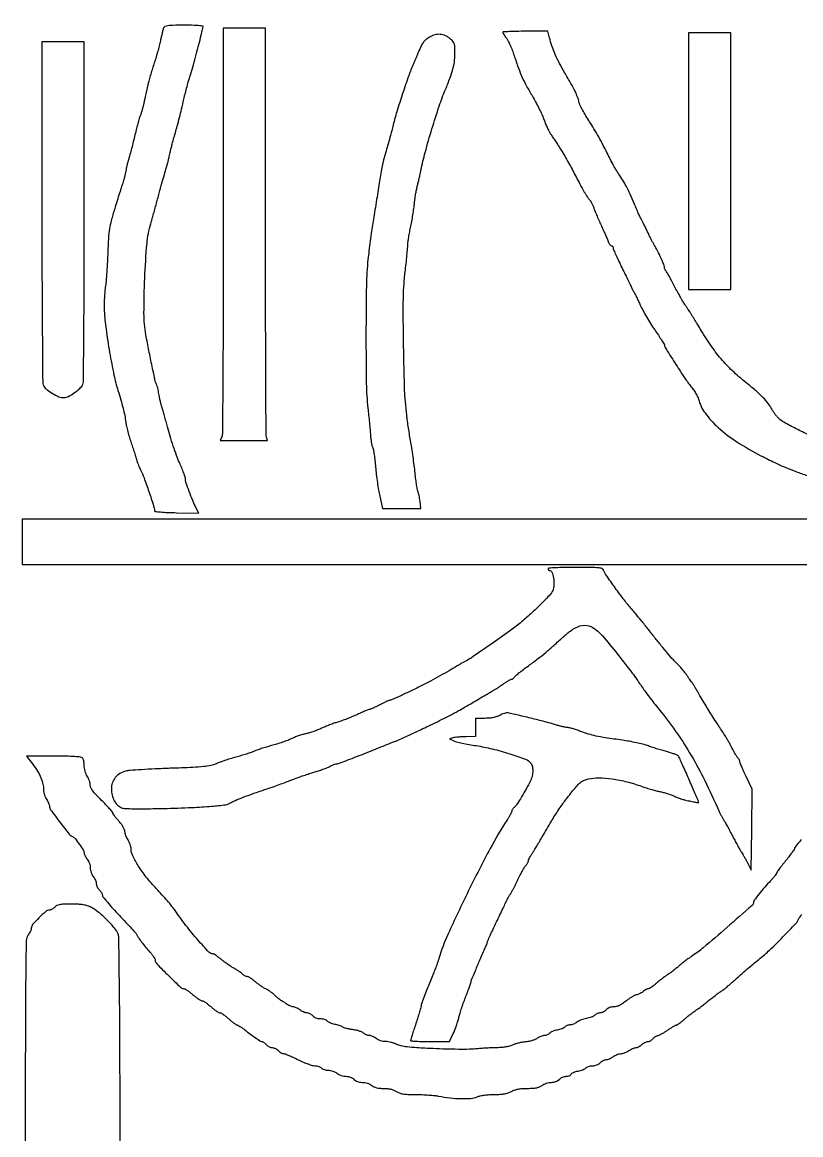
# Model space of a CAD drawing. Extents: x 0 to 1200, y 0 to 2041.
# Drawn here: x 0 to 515, y 704 to 1441 of the extents above; entities that cross this region are included whole.
import ezdxf

# ---------------------------------------------------------------- set-up
doc = ezdxf.new("R2010")
doc.units = 0

msp = doc.modelspace()

# ---------------------------------------------------------------- linework, layer by layer
for points in [[(643.945087, 1112), (321.972543, 1112), (0, 1112), (0, 1097), (0, 1082), (319.418213, 1082, -0.000178), (442.007288, 1081.956355, -0.000295), (545.471975, 1081.821697, -0.00001), (639.076935, 1081.642864, -0.091372)], [(64.968776, 649.300175, -0.000002), (64.887441, 676.360077, -0.00003), (64.798933, 706.458291, -0.000019), (64.697895, 742, 0.000802), (64.527365, 780.666549, 0.001742), (64.245284, 810.361599, 0.000442), (63.906682, 834.776549, 0.081532), (63.461026, 837.26148, 0.094565), (61.326048, 840.915931, 0.018367), (56.072104, 846.510283, 0.020121), (50.282567, 851.794539, 0.059163), (45.78179, 854.752166, 0.033266), (43.064399, 855.890437, 0.041277), (40.407555, 856.562234, 0.031055), (37.133611, 856.900865, 0.010244), (32.295456, 857, 0.007045), (27.276611, 856.929281, 0.038771), (24.587228, 856.643996, 0.074257), (22.8592, 856.049344, 0.089125), (21.5, 855, -0.043796), (20.674699, 854.234696, -0.038501), (19.693721, 853.5875, -0.040459), (18.711193, 853.142402, -0.086334), (17.892631, 853, 0.181109), (15.56407, 852.12795, 0.017396), (11.066054, 847.925371, 0.017413), (6.871386, 843.420272, 0.180655), (6, 841.08724, -0.078181), (5.862496, 840.213219, -0.029503), (5.4125, 839.056729, -0.028353), (4.76545, 837.834109, -0.030777), (4, 836.727129, 0.163379), (2.60897, 832.827266, 0.00233), (2.255744, 807.711893, 0.00223), (2.035402, 763.147006, 0.000124), (2.00266, 624.342271)], [(520.656156, 1167.71831, -0.00768), (512.219333, 1171.799208, -0.00957), (504.03336, 1176.113315, -0.070425), (500.509356, 1178.763372, -0.024955), (499.340599, 1180.055003, -0.014567), (498.065815, 1181.709578, -0.014544), (496.883176, 1183.444743, -0.023815), (495.997037, 1184.986894, 0.048451), (493.715525, 1188.540525, 0.024891), (490.233736, 1192.53166, 0.021316), (485.678706, 1196.870151, 0.01387), (480.076948, 1201.5, -0.021549), (471.070202, 1209.179827, -0.026606), (463.403686, 1217.110554, -0.025608), (456.397335, 1226.062927, -0.01771), (449.374459, 1236.842323, 0.00042), (446.862693, 1241.005538, 0.000602), (444.627934, 1244.692552, 0.000322), (442.730011, 1247.810829, 0.00932), (442.228323, 1248.600408, 0.001004), (441.786541, 1249.264984, 0.000133), (440.847965, 1250.669951, 0.000154), (439.734095, 1252.33525, 0.000129), (438.551984, 1254.100408, -0.01391), (437.123603, 1256.36594, -0.004843), (435.189722, 1259.704495, -0.004806), (433.130472, 1263.423124, -0.005584), (431.245751, 1267, 0.003943), (429.507556, 1270.325213, 0.005435), (427.890528, 1273.282187, 0.003538), (426.491064, 1275.73568, 0.064254), (425.943767, 1276.45, -0.066473), (425.582071, 1276.926423, -0.03886), (425.277, 1277.57625, -0.038156), (425.068829, 1278.286872, -0.052093), (424.999211, 1278.95, 0.10329), (424.63198, 1280.704246, 0.005644), (422.304138, 1285.868351, 0.009226), (419.850504, 1290.90605, 0.032534), (418.009605, 1294, -0.027646), (417.462585, 1294.899257, -0.004717), (416.534073, 1296.675, -0.005133), (415.483522, 1298.784317, -0.004556), (414.433079, 1301, 0.003505), (413.319331, 1303.362026, 0.002736), (412.077574, 1305.9125, 0.002766), (410.894904, 1308.27519, 0.006738), (409.990131, 1310, -0.01349), (409.055157, 1311.842432, -0.00413), (407.741083, 1314.675, -0.00413), (406.321685, 1317.871894, -0.004508), (404.99704, 1321, 0.008149), (402.322368, 1327.190242, 0.014851), (399.90841, 1332.138806, 0.017249), (397.488273, 1336.384927, 0.017925), (394.810286, 1340.398608, -0.024811), (393.405712, 1342.567826, -0.006293), (391.347592, 1346.226435, -0.006402), (389.100009, 1350.470501, -0.006435), (386.965839, 1354.763379, 0.010302), (384.575044, 1359.480592, 0.006024), (381.527588, 1365.03589, 0.006022), (378.342492, 1370.524269, 0.010167), (375.524806, 1375.036465, -0.009888), (373.024672, 1379.035162, -0.011455), (370.808997, 1382.940293, -0.01055), (369.085296, 1386.316258, -0.06425), (368.46496, 1388.171693, 0.04377), (367.54016, 1391.36599, 0.021215), (365.836979, 1395.26632, 0.014693), (363.139357, 1400.403662, 0.004961), (358.917794, 1407.728587, -0.014204), (355.573811, 1413.786943, -0.017094), (352.792781, 1419.66737, -0.018279), (350.588171, 1425.334217, -0.022769), (348.97831, 1430.75), (347.922912, 1435), (332.961456, 1435, 0.004107), (327.224576, 1434.952878, 0.006841), (322.394928, 1434.807415, 0.001873), (318.252662, 1434.610354, 0.399272), (318, 1434.344391, 0.130807), (318.106001, 1433.946145, 0.009718), (318.689317, 1432.97239, 0.012959), (319.447762, 1431.827446, 0.00946), (320.346611, 1430.594391, -0.045371), (321.433873, 1428.852994, -0.012275), (322.828864, 1425.912102, -0.012321), (324.254132, 1422.481136, -0.012495), (325.501595, 1419, 0.008061), (328.407456, 1410.658804, 0.017832), (330.950585, 1404.418931, 0.019274), (333.802417, 1398.680353, 0.01115), (337.645563, 1392, -0.011927), (339.783661, 1388.270053, -0.009069), (341.953227, 1384.0875, -0.009183), (343.84551, 1380.088888, -0.021124), (345.08427, 1377, 0.011455), (346.113411, 1374.282915, 0.010057), (347.309308, 1371.494026, 0.010159), (348.490678, 1369.02017, 0.029654), (349.438707, 1367.383918, 0.000097), (350.490309, 1365.794869, 0.000033), (352.027441, 1363.473457, 0.000032), (353.72907, 1360.904343, 0.000037), (355.356837, 1358.447487, -0.011661), (357.199407, 1355.520875, -0.004501), (359.622827, 1351.380693, -0.004453), (362.170932, 1346.843011, -0.005484), (364.463373, 1342.563569, 0.00199), (369.053917, 1333.84835, 0.00804), (371.960127, 1328.589466, 0.011877), (374.01885, 1325.191251, 0.054292), (375.462875, 1323.394268, -0.064045), (376.098018, 1322.57163, -0.014857), (376.937376, 1321.034669, -0.015096), (377.804164, 1319.19328, -0.014267), (378.575797, 1317.268248, 0.008735), (379.486482, 1314.921469, 0.003371), (380.828228, 1311.697548, 0.003336), (382.330224, 1308.220805, 0.004113), (383.778968, 1305, -0.001724), (385.16225, 1301.963597, -0.001955), (386.467273, 1299.042187, -0.001777), (387.557643, 1296.551539, -0.010832), (388.088744, 1295.25, 0.037085), (388.494042, 1294.388878, 0.045959), (388.998378, 1293.660938, 0.052726), (389.521511, 1293.156009, 0.167114), (389.975249, 1293, -0.128258), (390.366049, 1292.898077, -0.100734), (390.698979, 1292.611314, -0.089239), (390.922831, 1292.182346, -0.075885), (391, 1291.676812, 0.101023), (391.183103, 1290.779815, 0.003537), (392.604054, 1287.50868, 0.006451), (394.368396, 1283.659314, 0.004453), (396.460608, 1279.34552, -0.001089), (398.627494, 1274.953264, -0.001355), (400.621783, 1270.86055, -0.001099), (402.279301, 1267.416121, -0.010319), (402.958221, 1265.918707, 0.009657), (403.426222, 1264.882849, 0.007423), (403.975581, 1263.76987, 0.007513), (404.520566, 1262.744132, 0.017673), (404.965356, 1262, -0.02687), (405.507285, 1261.0543, -0.003316), (406.563124, 1258.923249, -0.003911), (407.781636, 1256.371807, -0.003225), (409.042252, 1253.632338, 0.018535), (410.68025, 1250.341933, 0.007694), (413.123892, 1246.017527, 0.0076), (415.886775, 1241.459503, 0.009731), (418.574508, 1237.353528, -0.002909), (421.037347, 1233.700854, -0.004532), (423.112512, 1230.52209, -0.001445), (424.872134, 1227.75497, -0.141817), (425, 1227.313225, 0.1409), (425.496875, 1225.585015, 0.001666), (431.859108, 1215.509956, 0.005328), (437.960901, 1206.14024, 0.019838), (442.093577, 1200.443038, -0.014556), (443.973486, 1197.9082, -0.015141), (445.677056, 1195.300791, -0.014988), (447.010849, 1192.963024, -0.061631), (447.592363, 1191.443038, 0.0991), (451.91032, 1182.26748, 0.049319), (460.570906, 1172.705258, 0.040692), (473.013748, 1163.148842, 0.025544), (488.920533, 1153.987883, 0.005327), (498.091309, 1149.435183, 0.011137), (505.341897, 1146.128617, 0.012759), (512.065223, 1143.442623, 0.009934), (519.5, 1140.856963, -0.004024)], [(515.578856, 899.834159, 0.003983), (511.451591, 894.83814, 0.172299), (511, 893.566558, -0.158013), (510.868138, 893.159727, -0.001975), (509.2375, 890.927114, -0.005579), (507.299689, 888.356397, -0.003597), (505, 885.419343, 0.004439), (502.70053, 882.472357, 0.00677), (500.7625, 879.870361, 0.002874), (499.15679, 877.625421, 0.15501), (499, 877.131834, -0.162928), (498.849644, 876.682666, -0.008279), (497.889155, 875.451695, -0.012517), (496.667234, 874.013242, -0.008685), (495.218399, 872.447346, 0.012623), (491.425058, 868.282176, 0.011269), (487.696379, 863.772953, 0.005818), (484.435335, 859.542903, 0.162694), (484, 858.240418, -0.215116), (483.0838, 856.209419, -0.001128), (466.279167, 841.441101, -0.004262), (450.759249, 828.095558, -0.033945), (443.146116, 822.5, 0.012462), (441.077263, 821.112144, 0.00815), (438.759511, 819.414756, 0.008199), (436.553526, 817.685641, 0.015528), (434.844313, 816.209809, -0.014491), (433.158022, 814.747653, -0.008115), (431.028959, 813.063947, -0.008091), (428.820485, 811.430918, -0.013042), (426.882407, 810.120758, 0.013362), (424.960113, 808.819474, 0.008622), (422.801579, 807.215534, 0.008667), (420.743833, 805.573087, 0.016139), (419.144245, 804.160948, -0.017256), (417.767116, 802.950662, -0.021496), (416.404298, 801.928529, -0.020372), (415.211854, 801.181279, -0.130496), (414.529103, 801, 0.097269), (413.87999, 800.872517, 0.024107), (412.892777, 800.4125, 0.023742), (411.792975, 799.765536, 0.021829), (410.727129, 799, -0.027699), (409.634574, 798.23455, -0.027007), (408.455056, 797.5875, -0.028052), (407.359034, 797.134853, -0.084089), (406.562853, 797, 0.11905), (405.651523, 796.779892, 0.016359), (403.931049, 795.825, 0.018018), (401.937155, 794.531635, 0.014357), (399.880784, 793, -0.018632), (397.38286, 791.17247, -0.036522), (395.247252, 789.945836, -0.045933), (393.343682, 789.236813, -0.066284), (391.56519, 789, 0.046766), (390.105207, 788.863144, 0.047318), (388.702073, 788.457394, 0.049613), (387.46541, 787.821092, 0.065313), (386.5, 787, -0.048597), (385.658617, 786.234647, -0.039858), (384.629425, 785.5875, -0.04141), (383.577084, 785.143973, -0.07919), (382.673753, 785, 0.062085), (381.777628, 784.888298, 0.036269), (380.749002, 784.546819, 0.035726), (379.753232, 784.047928, 0.049963), (378.952769, 783.457256, -0.066239), (378.030421, 782.821794, -0.025673), (376.61082, 782.188419, -0.024874), (374.98226, 781.651286, -0.028156), (373.374028, 781.304214, 0.031308), (371.716137, 780.935482, 0.023171), (369.937444, 780.330647, 0.02359), (368.305094, 779.599166, 0.047664), (367.115141, 778.846958, -0.039177), (366.0375, 778.139913, -0.030658), (364.772043, 777.542544, -0.031505), (363.517896, 777.131438, -0.063528), (362.487586, 777, 0.053701), (361.545149, 776.898488, 0.042876), (360.568418, 776.596032, 0.044326), (359.703602, 776.151729, 0.078885), (359.103566, 775.624789, -0.095794), (358.407262, 775.05353, -0.029155), (357.166202, 774.472644, -0.028011), (355.669025, 773.97073, -0.02723), (354.110994, 773.633739, 0.029709), (352.544798, 773.286854, 0.029294), (351.023181, 772.755549, 0.030627), (349.750611, 772.131787, 0.090519), (349.007428, 771.50895, -0.073203), (348.364136, 770.931021, -0.044583), (347.464187, 770.443254, -0.043692), (346.463003, 770.111205, -0.058294), (345.512414, 770, 0.063641), (344.482106, 769.868327, 0.031548), (343.227957, 769.456475, 0.030697), (341.962503, 768.858023, 0.039201), (340.884859, 768.149702, -0.066617), (339.569106, 767.384415, -0.025314), (337.565349, 766.668498, -0.024083), (335.236967, 766.087887, -0.024051), (332.862518, 765.733568, 0.019362), (330.479572, 765.400783, 0.01619), (327.981332, 764.868685, 0.016495), (325.727047, 764.232109, 0.042286), (324.162178, 763.583866, -0.054453), (322.459979, 762.926677, -0.023583), (320.083198, 762.413878, -0.021462), (317.296573, 762.07102, -0.017605), (314.29966, 761.938177, 0.007849), (311.156515, 761.860246, 0.004254), (307.294275, 761.67087, 0.004237), (303.365751, 761.411309, 0.00668), (300, 761.115011, -0.022121), (295.838996, 760.877866, -0.004867), (288.68125, 760.856675, -0.005055), (280.398441, 760.996533, -0.004841), (272, 761.30469, -0.003125), (261.0809, 761.879661, -0.014308), (254.755944, 762.434339, -0.024477), (250.627982, 763.121832, -0.063421), (247.789838, 764.127856, 0.03251), (246.104356, 764.845085, 0.021919), (244.102604, 765.450058, 0.022122), (242.106239, 765.86603, 0.040319), (240.447567, 766, -0.043288), (238.821861, 766.141013, -0.035063), (237.121978, 766.562669, -0.035739), (235.540407, 767.202978, -0.052645), (234.272871, 768, 0.034133), (233.149814, 768.765486, 0.029567), (231.878975, 769.4125, 0.030692), (230.654041, 769.860246, 0.072395), (229.693882, 770, -0.062591), (228.787575, 770.1139, -0.036254), (227.744726, 770.462401, -0.03567), (226.733333, 770.971457, -0.049528), (225.918085, 771.574132, 0.08403), (224.88885, 772.23079, 0.022656), (223.06678, 772.906089, 0.022276), (220.896635, 773.495207, 0.021416), (218.654069, 773.897971, -0.01407), (216.442556, 774.261711, -0.016395), (214.366105, 774.734647, -0.015507), (212.648482, 775.242985, -0.088529), (211.814724, 775.693449, 0.066299), (211.068801, 776.140115, 0.019186), (209.814155, 776.624975, 0.018931), (208.344097, 777.067739, 0.019155), (206.850483, 777.396072, -0.029735), (205.363655, 777.756034, -0.028809), (203.913776, 778.292826, -0.030068), (202.696932, 778.914471, -0.086629), (201.978038, 779.526462, 0.101786), (201.27104, 780.092592, 0.040764), (200.119314, 780.567148, 0.038182), (198.75423, 780.891143, 0.039197), (197.367768, 781, -0.042637), (195.824866, 781.131808, -0.050868), (194.419241, 781.523995, -0.054885), (193.214857, 782.156225, -0.067512), (192.267972, 783, 0.053902), (191.454595, 783.765369, 0.042215), (190.429074, 784.4125, 0.043479), (189.357983, 784.854831, 0.076332), (188.412618, 785, -0.06985), (187.410793, 785.140641, -0.031133), (186.152309, 785.5875, -0.03006), (184.857984, 786.234485, -0.035735), (183.727129, 787, 0.032932), (182.609868, 787.765469, 0.029161), (181.356437, 788.4125, 0.03031), (180.156289, 788.860986, 0.074392), (179.227129, 789, -0.074392), (178.297969, 789.139014, -0.03031), (177.097822, 789.5875, -0.029161), (175.844391, 790.234531, -0.032932), (174.727129, 791, 0.011351), (173.70649, 791.765981, 0.015081), (172.742887, 792.4125, 0.012354), (171.920077, 792.901351, 0.128546), (171.542705, 793, -0.165924), (171.149967, 793.134019, -0.007782), (170.039183, 794.019965, -0.012132), (168.742068, 795.14187, -0.008357), (167.325635, 796.472222, 0.017992), (165.800858, 797.850016, 0.017825), (164.176349, 799.119092, 0.018), (162.678391, 800.125388, 0.063421), (161.625201, 800.606958, -0.058807), (160.515463, 801.1021, -0.013186), (158.761636, 802.210279, -0.013502), (156.793079, 803.606435, -0.012699), (154.86122, 805.134736, 0.012711), (152.989984, 806.615005, 0.016658), (151.204155, 807.864579, 0.014226), (149.672097, 808.801306, 0.130819), (148.925671, 809, -0.098253), (148.287877, 809.126553, -0.030393), (147.403396, 809.556562, -0.029088), (146.45009, 810.169554, -0.028241), (145.564451, 810.894679, 0.0263), (144.524549, 811.75287, 0.011574), (143.066122, 812.781377, 0.011418), (141.465589, 813.803288, 0.015034), (139.958516, 814.656867, -0.021023), (138.280998, 815.633695, -0.008957), (136.117399, 817.073777, -0.008844), (133.86115, 818.694298, -0.011482), (131.855524, 820.262188, 0.009624), (130.037948, 821.693982, 0.013321), (128.35059, 822.902018, 0.009856), (126.91288, 823.833696, 0.139718), (126.329357, 824, -0.207601), (123.576131, 825.194634, -0.008701), (116.254154, 833.300697, -0.01479), (108.312985, 842.968812, -0.013547), (100.712732, 853.371527, 0.022138), (99.07046, 855.540157, 0.004809), (96.037984, 859.125624, 0.005004), (92.444177, 863.209473, 0.004772), (88.712732, 867.286167, -0.019597), (82.107418, 874.946662, -0.026651), (76.812324, 882.377996, -0.029108), (73.176822, 888.914151, -0.106205), (72.065346, 893.5, 0.049708), (71.893084, 894.865363, 0.026677), (71.426259, 896.5, 0.026293), (70.766655, 898.13201, 0.037089), (70, 899.5, -0.03263), (69.237862, 900.83197, -0.026132), (68.590725, 902.353125, -0.026838), (68.140196, 903.828801, -0.05866), (67.992473, 905, 0.096257), (67.728338, 906.301657, 0.033192), (66.874742, 908.03111, 0.029724), (65.598896, 909.960417, 0.022536), (63.985884, 911.919686, -0.010598), (62.459086, 913.686548, -0.014649), (61.170853, 915.339068, -0.011172), (60.182261, 916.751984, -0.148112), (60, 917.353767, 0.179524), (59.763505, 917.991211, 0.005029), (57.796875, 920.230852, 0.009688), (55.374117, 922.831417, 0.006434), (52.5, 925.723631, -0.00888), (48.830157, 929.452901, -0.029763), (46.621934, 932.074077, -0.046639), (45.38836, 934.097979, -0.113683), (44.996262, 935.78955, 0.054951), (44.854337, 937.060922, 0.025395), (44.40722, 938.665593, 0.024788), (43.760823, 940.321888, 0.031477), (42.996262, 941.77417, -0.041741), (42.231279, 943.302454, -0.026186), (41.586402, 945.195702, -0.026219), (41.144401, 947.140213, -0.042797), (41, 948.82417, 0.028804), (40.911587, 950.357651, 0.030375), (40.6475, 951.84335, 0.031882), (40.26267, 953.085687, 0.105708), (39.8, 953.8, 0.171065), (38.587296, 954.380649, 0.011226), (34.65771, 954.716451, 0.011862), (29.039059, 954.936109, 0.003838), (20.715971, 955), (2.831941, 955), (5.985281, 951.018584, -0.024842), (9.381084, 946.263754, -0.034219), (11.906547, 941.663838, -0.039181), (13.486467, 937.406611, -0.068976), (14.006589, 933.697085, 0.035953), (14.146833, 931.791028, 0.03123), (14.560093, 929.830619, 0.032078), (15.194888, 928.003222, 0.046655), (16, 926.5, -0.022544), (16.760945, 925.230193, -0.02249), (17.405128, 923.896034, -0.023016), (17.860043, 922.683138, -0.077357), (17.993411, 921.8482, 0.158113), (18.747754, 919.553614, 0.004715), (24.866343, 911.347376, 0.005274), (31.092684, 903.335753, 0.13409), (33.303115, 901.713925, -0.136632), (34.936502, 900.502893, -0.014042), (37.805918, 896.593286, -0.013973), (40.45252, 892.528198, -0.138162), (41, 890.584727, 0.095029), (41.128891, 889.912686, 0.024837), (41.5875, 888.909116, 0.024317), (42.234485, 887.797074, 0.022745), (43, 886.727129, -0.050273), (43.766163, 885.521364, -0.032416), (44.4125, 883.995968, -0.032468), (44.854682, 882.404826, -0.051583), (45, 881, 0.051583), (45.145318, 879.595174, 0.032468), (45.5875, 878.004032, 0.032416), (46.233837, 876.478636, 0.050273), (47, 875.272871, -0.036735), (47.765538, 874.137101, -0.030341), (48.4125, 872.827935, -0.031371), (48.858857, 871.548198, -0.068324), (49, 870.520129, 0.073709), (49.144981, 869.542002, 0.041859), (49.5875, 868.427528, 0.040737), (50.234567, 867.35554, 0.052731), (51, 866.5, -0.043314), (51.765301, 865.676293, -0.038344), (52.4125, 864.700073, -0.040334), (52.857786, 863.724418, -0.087103), (53, 862.914257, 0.169898), (53.388485, 861.803967, 0.005999), (56.304687, 858.235579, 0.010512), (59.939202, 854.076401, 0.007096), (64.25, 849.480475, -0.002666), (68.589271, 844.935571, -0.004047), (72.308315, 840.934071, -0.001572), (75.458581, 837.467225, -0.097283), (75.884689, 836.757164, 0.060693), (76.825447, 834.894901, 0.01279), (78.930908, 831.911701, 0.013472), (81.52382, 828.619371, 0.01382), (84.269069, 825.5, -0.017562), (85.694243, 823.855958, -0.021662), (86.898694, 822.223884, -0.020685), (87.777812, 820.793498, -0.127335), (87.995222, 819.964286, 0.193977), (88.988618, 817.521967, 0.005967), (96.793945, 809.654511, 0.006032), (104.779255, 801.982894, 0.190584), (107.264229, 801, -0.144053), (107.847995, 800.82825, -0.009173), (109.344374, 799.825, -0.012849), (111.100083, 798.53231, -0.009172), (113, 797, 0.012799), (114.929083, 795.467128, 0.016687), (116.774011, 794.170853, 0.014344), (118.358359, 793.19856, 0.128543), (119.13878, 792.985884, -0.133514), (119.905633, 792.768833, -0.016003), (121.398425, 791.805061, -0.018148), (123.127667, 790.513305, -0.013991), (124.919686, 788.985884, 0.016237), (126.727693, 787.458798, 0.020273), (128.505307, 786.167191, 0.018937), (130.053982, 785.217812, 0.126718), (130.919686, 784.987534, -0.128525), (131.779813, 784.75546, -0.01967), (133.296985, 783.807391, -0.020896), (135.033783, 782.515235, -0.016762), (136.793455, 780.987534, 0.011452), (138.515449, 779.460175, 0.015678), (140.137859, 778.171338, 0.012404), (141.528122, 777.18895, 0.148668), (142.149551, 777, -0.12716), (142.767997, 776.840132, -0.013237), (144.071515, 776.072175, -0.015757), (145.595276, 775.05109, -0.011991), (147.200188, 773.841448, 0.008293), (151.099087, 770.857336, 0.011452), (154.701762, 768.319037, 0.00759), (157.785042, 766.317878, 0.141054), (158.889421, 766, -0.139585), (159.308302, 765.880738, -0.02475), (159.986528, 765.4125, -0.025095), (160.748333, 764.765726, -0.020287), (161.5, 764, 0.052307), (162.354075, 763.234577, 0.040659), (163.421615, 762.5875, 0.041827), (164.529629, 762.14489, 0.074245), (165.5, 762, -0.074245), (166.470371, 761.85511, -0.041827), (167.578385, 761.4125, -0.040659), (168.645925, 760.765423, -0.052307), (169.5, 760, 0.04161), (170.318103, 759.234703, 0.037754), (171.27761, 758.5875, 0.039845), (172.229164, 758.141503, 0.089904), (173.009772, 758, -0.090645), (174.055898, 757.808777, -0.00825), (176.529473, 756.826272, -0.010472), (179.456951, 755.534591, -0.008007), (182.604785, 754.00433, 0.014396), (185.85685, 752.474453, 0.015706), (189.0995, 751.181117, 0.015314), (191.931828, 750.250424, 0.071489), (193.627555, 750.00433, -0.042877), (194.916235, 749.89182, -0.039665), (196.202077, 749.560647, -0.042099), (197.300412, 749.076063, -0.094886), (198, 748.5, 0.097514), (198.70691, 747.924058, 0.041691), (199.831745, 747.440625, 0.039175), (201.15485, 747.110845, 0.041514), (202.487586, 747, -0.050825), (203.914775, 746.854549, -0.03244), (205.524626, 746.4125, -0.032448), (207.063016, 745.766215, -0.051026), (208.272871, 745, 0.052587), (209.505275, 744.22487, 0.033413), (211.075095, 743.580391, 0.03317), (212.737483, 743.144483, 0.047568), (214.252742, 743, -0.042321), (215.817173, 742.867347, -0.048781), (217.261142, 742.472893, -0.052298), (218.511044, 741.840101, -0.065613), (219.5, 741, 0.066217), (220.52085, 740.134917, 0.055845), (221.79141, 739.506726, 0.050254), (223.297822, 739.126604, 0.036705), (225.020129, 739, -0.041719), (226.690084, 738.860421, -0.035715), (228.405646, 738.443908, -0.036611), (229.992182, 737.805133, -0.052689), (231.272871, 737, 0.055516), (232.753786, 736.080596, 0.04891), (234.464443, 735.462085, 0.040532), (236.544114, 735.108997, 0.021484), (239.157729, 734.993411, -0.023337), (241.720447, 734.870564, -0.035012), (243.928731, 734.503852, -0.039638), (245.838291, 733.884179, -0.04802), (247.5, 733, 0.058687), (249.512199, 731.98365, 0.048499), (251.839263, 731.380638, 0.030032), (255.115696, 731.063192, 0.00748), (260.5, 730.946978, -0.008262), (264.695268, 730.849869, -0.007456), (269.03125, 730.61298, -0.007491), (272.910119, 730.284537, -0.023424), (275.5, 729.902926, 0.020075), (283.145311, 728.724076, 0.023052), (290.515365, 728.231409, 0.024497), (296.838186, 728.410587, 0.07597), (300.98307, 729.376549, -0.040139), (303.147855, 730.047089, -0.0201), (305.96855, 730.560218, -0.018554), (309.170535, 730.890061, -0.016388), (312.523861, 731, 0.013948), (316.297144, 731.105277, 0.030182), (319.179079, 731.441476, 0.037629), (321.556256, 732.052779, 0.041294), (323.738815, 733, -0.040763), (325.871753, 733.928372, -0.035775), (328.221861, 734.547323, -0.029871), (331.007218, 734.900937, -0.015848), (334.485191, 735.022236, 0.013043), (338.077362, 735.127353, 0.037418), (340.550532, 735.451045, 0.052812), (342.41185, 736.048238, 0.062031), (344, 737, -0.054449), (345.228553, 737.761724, -0.033124), (346.816858, 738.396101, -0.032625), (348.518354, 738.827925, -0.044312), (350.095012, 738.977764, 0.039285), (351.741432, 739.117576, 0.048732), (353.226449, 739.513628, 0.05314), (354.495306, 740.148929, 0.066311), (355.5, 741, -0.063408), (356.393511, 741.765804, -0.041934), (357.582589, 742.4125, -0.041846), (358.867024, 742.853395, -0.061832), (360.047999, 743, 0.047618), (361.135228, 743.103778, 0.053473), (362.139578, 743.411349, 0.06082), (362.919498, 743.863621, 0.140258), (363.323383, 744.400339, -0.156418), (363.793251, 744.985287, -0.038833), (364.881436, 745.588441, -0.035921), (366.297547, 746.116114, -0.029385), (367.872804, 746.47851, 0.026713), (369.495235, 746.842651, 0.027531), (371.05295, 747.374892, 0.028602), (372.343578, 747.98483, 0.095136), (373.064877, 748.578172, -0.100798), (373.744236, 749.124354, -0.040988), (374.84489, 749.582338, -0.038415), (376.147215, 749.894955, -0.03972), (377.467457, 750, 0.047632), (378.908776, 750.137618, 0.047007), (380.304691, 750.54557, 0.049102), (381.539037, 751.182545, 0.06527), (382.5, 752, -0.04974), (383.34711, 752.767041, -0.039671), (384.393705, 753.419032, -0.041005), (385.471302, 753.869394, -0.075968), (386.404988, 754.022236, 0.068667), (387.385281, 754.168119, 0.030409), (388.618965, 754.612376, 0.029386), (389.888987, 755.249858, 0.034975), (391, 756, -0.040814), (392.140452, 756.750806, -0.030717), (393.5, 757.389559, -0.031412), (394.862239, 757.833448, -0.06024), (396, 757.984353, 0.058336), (397.171176, 758.135172, 0.026674), (398.646875, 758.58834, 0.025977), (400.168036, 759.237263, 0.032459), (401.5, 760, -0.021839), (402.765771, 760.760952, -0.022117), (404.087866, 761.405128, -0.022568), (405.28434, 761.861002, -0.078858), (406.09699, 761.993411, 0.08716), (406.868946, 762.132295, 0.030756), (407.902258, 762.585564, 0.029425), (408.999778, 763.234097, 0.030487), (410, 764, -0.032327), (411.00723, 764.765411, -0.030344), (412.125652, 765.4125, -0.031741), (413.188398, 765.862304, -0.084431), (413.998022, 766, 0.0902), (414.775594, 766.141425, 0.03979), (415.724679, 766.5875, 0.03769), (416.682472, 767.234703, 0.041434), (417.5, 768, -0.03368), (418.292619, 768.765352, -0.034274), (419.176405, 769.4125, -0.036421), (420.019832, 769.863143, -0.104857), (420.665243, 770, 0.113668), (421.454432, 770.18176, 0.01301), (423.085126, 771.028125, 0.015164), (424.994046, 772.159693, 0.01181), (427, 773.5, -0.009043), (428.982581, 774.840622, -0.012323), (430.82009, 775.971875, -0.009227), (432.380032, 776.841874, -0.12319), (433.012087, 777, 0.145189), (433.618506, 777.179883, 0.01215), (434.983234, 778.1156, 0.015378), (436.577748, 779.343121, 0.011264), (438.272343, 780.797787, -0.009281), (440.110732, 782.388592, -0.007518), (442.139376, 784.028164, -0.007608), (444.056416, 785.483923, -0.019447), (445.5, 786.461753, 0.016105), (446.990741, 787.457061, 0.005513), (449.0875, 788.992022, 0.005473), (451.365733, 790.737985, 0.006297), (453.5, 792.454844, -0.005875), (455.706556, 794.232926, -0.004245), (458.20625, 796.165114, -0.004287), (460.613515, 797.961087, -0.009296), (462.5, 799.290314, 0.017674), (464.447069, 800.711628, 0.006556), (467.0875, 802.842561, 0.006487), (469.90967, 805.244379, 0.007782), (472.5, 807.579562, -0.007316), (475.434845, 810.230288, -0.003211), (479.395029, 813.658506, -0.003177), (483.644214, 817.24297, -0.004251), (487.546907, 820.437127, 0.020478), (494.630463, 826.629087, 0.009068), (503.485454, 835.343963, 0.005282), (511.944849, 844.161472, 0.096933), (514, 847.433323, -0.071462), (514.439568, 848.218671, -0.005358), (515.950776, 850.151168, -0.007324)]]:
    msp.add_lwpolyline(points, format="xyb")
for points in [[(93.541501, 1437.25, 0.027362), (93.200248, 1436.192559, 0.004047), (92.646232, 1434.017059, 0.004552), (92.03525, 1431.432825, 0.003902), (91.438103, 1428.701692, -0.011332), (90.683467, 1425.48042, -0.005302), (89.568159, 1421.344265, -0.00525), (88.306539, 1417.029869, -0.007334), (87.081717, 1413.201692, 0.005676), (85.884985, 1409.503585, 0.004876), (84.708369, 1405.587372, 0.004914), (83.709696, 1402.010738, 0.014063), (83.110332, 1399.5, -0.003009), (81.436369, 1391.731234, -0.006024), (80.00279, 1385.616685, -0.005397), (78.798223, 1380.960173, -0.056013), (78.072881, 1379.121981, 0.051483), (77.620406, 1378.004965, 0.0036), (76.701374, 1374.745207, 0.005073), (75.6709, 1370.831481, 0.003797), (74.612227, 1366.5, -0.00279), (73.511932, 1361.958594, -0.002753), (72.356212, 1357.409375, -0.002703), (71.30054, 1353.436152, -0.010571), (70.583514, 1351, 0.010482), (69.990303, 1348.985844, 0.006908), (69.388972, 1346.646875, 0.006952), (68.866901, 1344.354502, 0.013329), (68.522992, 1342.5, -0.014225), (68.182002, 1340.679429, -0.008114), (67.672095, 1338.5, -0.008099), (67.08732, 1336.321558, -0.013283), (66.513818, 1334.5, 0.005633), (65.747675, 1332.190527, 0.001005), (64.37342, 1327.85625, 0.001086), (62.784237, 1322.770394, 0.00098), (61.161257, 1317.5, 0.008141), (58.85675, 1309.500493, 0.02666), (57.705045, 1304.1207, 0.024449), (57.082334, 1298.414596, 0.006031), (56.632433, 1289, -0.004663), (56.338227, 1282.468961, -0.004109), (55.911858, 1275.662652, -0.00413), (55.426203, 1269.530985, -0.012442), (54.956572, 1265.362218, 0.014061), (54.55722, 1261.711067, 0.008997), (54.289282, 1257.452259, 0.00904), (54.177261, 1253.266883, 0.016654), (54.261122, 1249.862218, 0.019238), (55.424841, 1237.828039, 0.009003), (57.808893, 1222.35519, 0.008798), (60.674144, 1207.333667, 0.025758), (63.358674, 1197.143004, -0.006986), (65.235046, 1190.970453, -0.009897), (66.718445, 1185.424237, -0.011179), (67.818101, 1180.488037, -0.017273), (68.524164, 1176.175848, 0.023079), (68.987654, 1173.53757, 0.008528), (69.874634, 1169.867135, 0.008431), (70.980352, 1165.887767, 0.010048), (72.161126, 1162.175848, -0.001965), (73.351072, 1158.634297, -0.002112), (74.484596, 1155.16728, -0.001996), (75.433475, 1152.182199, -0.010034), (75.92397, 1150.5, 0.017948), (76.345561, 1149.134885, 0.009948), (76.952232, 1147.5, 0.00991), (77.633333, 1145.866523, 0.01574), (78.287284, 1144.5, -0.030707), (80.573295, 1139.331413, -0.006725), (83.831289, 1130.167203, -0.004524), (86.929555, 1120.788942, -0.072379), (87.47898, 1117.5, 0.375926), (87.885315, 1117.05515, 0.006214), (91.490537, 1116.69698, 0.011595), (96.132016, 1116.402285, 0.00535), (102.181349, 1116.22366), (116.862698, 1115.94732), (114.955792, 1119.72366, -0.018639), (112.876321, 1124.253838, -0.008688), (110.504729, 1130.266718, -0.005351), (108.358544, 1136.190156, -0.084426), (108, 1138.298431, 0.075175), (107.786234, 1139.712184, 0.010557), (106.851548, 1142.520936, 0.011613), (105.567217, 1145.876086, 0.008777), (104.007796, 1149.5, -0.017145), (102.107648, 1154.127476, -0.007695), (99.915648, 1160.325074, -0.00761), (97.798572, 1166.949102, -0.010299), (96.100928, 1173, 0.002554), (95.154958, 1176.584257, 0.00223), (94.129303, 1180.325, 0.002242), (93.171838, 1183.698433, 0.006655), (92.474113, 1186, -0.012384), (91.878456, 1188.049154, -0.00751), (91.270632, 1190.5, -0.007522), (90.74026, 1192.9518, -0.013134), (90.385031, 1195, 0.01169), (90.070777, 1196.843534, 0.011856), (89.671972, 1198.661663, 0.01171), (89.250963, 1200.22501, 0.046675), (88.883328, 1201.146087, -0.063566), (88.070348, 1203.400635, -0.001996), (85.977593, 1212.977981, -0.004196), (83.808849, 1223.527894, -0.004334), (81.841674, 1234, -0.044005), (80.568015, 1248.262639, -0.011183), (81.062298, 1271.515329, -0.010729), (82.567171, 1294.607717, -0.051895), (85.049675, 1307.5, 0.004954), (85.552172, 1309.221418, 0.000911), (86.442323, 1312.409375, 0.000978), (87.469626, 1316.142923, 0.00089), (88.51543, 1320, -0.000806), (90.657826, 1327.906702, -0.001383), (92.473044, 1334.491561, -0.001639), (94.0558, 1340.100589, -0.002437), (95.481535, 1345, 0.006424), (96.040217, 1346.978545, 0.004589), (96.616594, 1349.20625, 0.004633), (97.126902, 1351.34014, 0.009884), (97.473237, 1353, -0.011484), (97.856832, 1354.80946, -0.003507), (98.518912, 1357.528125, -0.003508), (99.303338, 1360.56331, -0.003828), (100.108452, 1363.5, 0.001371), (102.511293, 1372.098567, 0.004044), (104.098979, 1378.027094, 0.004784), (105.439763, 1383.412471, 0.002662), (106.976038, 1390, -0.004749), (107.944702, 1394.07661, -0.003744), (109.068278, 1398.471875, -0.003785), (110.173532, 1402.539228, -0.00935), (111.062228, 1405.5, 0.006763), (112.803966, 1411.195552, 0.004247), (114.693201, 1417.897711, 0.004204), (116.505521, 1424.769739, 0.00572), (118.017005, 1431, -0.002787), (118.536489, 1433.197485, -0.00338), (119.048902, 1435.251563, -0.002861), (119.501498, 1436.974005, -0.02329), (119.749428, 1437.75, 0.447156), (119.418957, 1438.376871, 0.036337), (117.358364, 1438.734895, 0.02071), (113.718905, 1438.946131, 0.004141), (107.213978, 1439, 0.003544), (99.741339, 1438.947031, 0.028289), (96.303219, 1438.703414, 0.070301), (94.448005, 1438.194613, 0.201637)], [(133, 1303.0651, -0.000529), (132.939685, 1246.084731, -0.001257), (132.743392, 1203.696327, -0.000227), (132.479642, 1168.986655, -0.089051), (132.024751, 1166.5651), (131.049502, 1164), (146.641382, 1164), (162.233263, 1164), (161.630286, 1166.25, -0.064346), (161.383137, 1168.092768, -0.000073), (161.200423, 1207.275, -0.000684), (161.062309, 1251.117853, -0.00042), (161.013655, 1302.75), (161, 1437), (147, 1437), (133, 1437)], [(269.5, 1431.158321, 0.031956), (267.061583, 1429.444428, 0.065818), (265.453135, 1427.761626, 0.047382), (264.03809, 1425.383053, 0.010175), (262.072169, 1421, -0.000131), (261.115797, 1418.747654, -0.000137), (260.171959, 1416.528125, -0.000131), (259.355314, 1414.610555, -0.000603), (258.88043, 1413.5, 0.01613), (255.793494, 1405.61208, 0.005274), (251.743396, 1393.796366, 0.005367), (247.905936, 1381.772707, 0.013882), (245.47382, 1373, -0.003657), (244.493108, 1369.159163, -0.002656), (243.347791, 1364.898804, -0.001717), (241.744313, 1359.135719, -0.000462), (239.159502, 1350, 0.020627), (238.654486, 1347.894464, 0.002992), (237.829569, 1343.5625, 0.003385), (236.919048, 1338.42529, 0.002893), (236.027571, 1333, -0.000361), (235.071859, 1326.993866, -0.000238), (233.96442, 1320.0875, -0.000239), (232.880806, 1313.370718, -0.000463), (232.006611, 1308, 0.004826), (231.190743, 1302.696137, 0.002672), (230.29184, 1296.20625, 0.002664), (229.451226, 1289.620876, 0.004288), (228.813018, 1284, 0.02204), (227.768069, 1266.723095, 0.003894), (227.490492, 1234.247649, 0.003745), (227.709102, 1201.773106, 0.024475), (228.738305, 1185.5, -0.002048), (229.24887, 1180.791122, -0.001661), (229.758963, 1175.736983, -0.001678), (230.198137, 1171.074045, -0.004355), (230.473989, 1167.711007, 0.01108), (230.735024, 1164.979937, 0.012738), (231.108025, 1162.387936, 0.011883), (231.530633, 1160.215877, 0.068976), (231.933962, 1159.123393, -0.078959), (232.357046, 1157.90337, -0.006845), (232.890898, 1154.647603, -0.008875), (233.408326, 1150.722981, -0.006776), (233.839889, 1146.412385, 0.008033), (234.330636, 1141.631862, 0.005686), (235.028609, 1136.282076, 0.00574), (235.812462, 1131.184907, 0.012071), (236.561913, 1127.25), (238.340603, 1119), (251.047464, 1119), (263.754326, 1119), (263.245192, 1123.75, 0.011953), (262.991057, 1125.683579, 0.012666), (262.648744, 1127.565598, 0.012349), (262.273601, 1129.168183, 0.055076), (261.929684, 1130.069056, -0.075264), (261.562385, 1131.161009, -0.005163), (261.02863, 1134.388167, -0.007277), (260.48573, 1138.267811, -0.005397), (259.994622, 1142.569056, 0.005819), (259.425656, 1147.515154, 0.003495), (258.640935, 1153.37341, 0.003499), (257.778802, 1159.190066, 0.006094), (256.971289, 1164, -0.004927), (256.199455, 1168.53257, -0.003842), (255.447234, 1173.471875, -0.003885), (254.817533, 1178.084472, -0.00943), (254.443584, 1181.5, 0.001728), (254.167767, 1184.436678, 0.001562), (253.862541, 1187.471875, 0.001563), (253.572156, 1190.188805, 0.004987), (253.35454, 1192, -0.024848), (253.155035, 1194.492655, -0.000851), (252.876138, 1204.282942, -0.001597), (252.603323, 1215.848765, -0.001114), (252.366254, 1228.899378, -0.002207), (252.156091, 1247.137162, -0.007967), (252.258605, 1258.755718, -0.011676), (252.694758, 1267.814967, -0.011465), (253.55478, 1276.899378, 0.002335), (254.205257, 1282.649322, 0.003172), (254.735151, 1287.845106, 0.002115), (255.133571, 1292.208463, 0.035494), (255.156583, 1293.658428, -0.048358), (255.211474, 1294.978628, -0.005736), (255.649166, 1297.881191, -0.006811), (256.257637, 1301.327413, -0.005538), (257.0006, 1305.002809, 0.007213), (257.795987, 1309.006558, 0.005373), (258.562234, 1313.445477, 0.005432), (259.194364, 1317.647215, 0.012268), (259.56019, 1320.844381, -0.01074), (259.884535, 1323.757798, -0.007598), (260.368447, 1327.013662, -0.007673), (260.926129, 1330.111944, -0.016042), (261.473996, 1332.5, 0.005029), (262.05793, 1334.810571, 0.002771), (262.727835, 1337.646875, 0.002762), (263.375438, 1340.531071, 0.004428), (263.892621, 1343, -0.016742), (266.682983, 1354.857676, -0.00741), (271.119964, 1370.321599, -0.007371), (275.977187, 1385.53826, -0.018211), (280.104992, 1396.5, 0.009431), (283.155169, 1404.187952, 0.024054), (284.988226, 1409.89587, 0.031055), (285.985429, 1414.801343, 0.030412), (286.376504, 1419.827107, 0.009007), (286.371169, 1424.427936, 0.069686), (286.032825, 1426.547141, 0.104642), (285.161445, 1428.119718, 0.031568), (283.234223, 1430.077107, 0.078007), (280.121001, 1432.091745, 0.085228), (276.633643, 1432.977038, 0.084013), (273.009335, 1432.65336, 0.073144)], [(13, 1315.5651, 0.000721), (13.062911, 1271.960448, 0.0012), (13.257121, 1235.223704, 0.000166), (13.517558, 1202.749353, 0.088976), (13.882196, 1200.809849, 0.127803), (15.758534, 1198.16792, 0.03839), (19.79902, 1195.269467, 0.038714), (24.273101, 1193.007212, 0.114861), (27.645245, 1192.455966, 0.103546), (30.520138, 1193.261028, 0.031694), (34.404219, 1195.603872, 0.03221), (38.007099, 1198.461367, 0.086332), (40.016988, 1201.031743, 0.121029), (40.480573, 1202.843426, 0.000258), (40.743737, 1231.734586, 0.001527), (40.940067, 1267.183532, 0.000621), (41, 1315.434259), (41, 1428), (27, 1428), (13, 1428)], [(348, 1079, 0.082567), (348.063501, 1078.618079, 0.092471), (348.246599, 1078.29375, 0.100624), (348.519288, 1078.076881, 0.118371), (348.839485, 1078, -0.306732), (350.493001, 1076.88028, -0.053819), (351.55959, 1073.067644, -0.051283), (351.846595, 1068.501164, -0.08108), (351.063123, 1064.666027, -0.09858), (349.375939, 1061.974003, -0.007903), (343.499552, 1055.940118, -0.011131), (336.567167, 1049.343899, -0.011534), (329.428155, 1043.142525, -0.017186), (322.569452, 1037.843674, -0.003498), (310.0409, 1028.966827, -0.002114), (297.068642, 1019.992567, -0.045168), (293, 1017.712984, 0.020541), (292.177005, 1017.303689, 0.004247), (290.765625, 1016.512228, 0.004457), (289.141408, 1015.563877, 0.004188), (287.5, 1014.567041, -0.007307), (282.548715, 1011.602217, -0.004028), (276.414053, 1008.115216, -0.004026), (270.201262, 1004.715016, -0.007063), (265, 1002.016541, -0.003465), (257.366844, 998.258173, -0.004813), (250.47409, 995.005009, -0.001943), (244.450538, 992.260975, -0.106291), (243.23677, 992, 0.101128), (242.624317, 991.874848, 0.0062), (240.910711, 991.11875, 0.009019), (238.882739, 990.149175, 0.006544), (236.659664, 989, -0.006826), (234.433591, 987.850863, -0.009333), (232.396359, 986.88125, -0.006583), (230.675404, 986.128377, -0.100138), (230.04083, 986, 0.09365), (229.375878, 985.874352, 0.004196), (227.200594, 985.000709, 0.006927), (224.63035, 983.901427, 0.004889), (221.771934, 982.598157, -0.009459), (218.574832, 981.175617, -0.006927), (214.976683, 979.713912, -0.007003), (211.529364, 978.42415, -0.015375), (208.850816, 977.556507, 0.012803), (206.315679, 976.749699, 0.007735), (203.353736, 975.671226, 0.007745), (200.443014, 974.508145, 0.013461), (198.070248, 973.441238, -0.017912), (195.726658, 972.412423, -0.011155), (192.913, 971.367684, -0.01119), (190.088569, 970.46031, -0.019858), (187.719432, 969.85851, 0.019239), (185.394029, 969.270883, 0.011929), (182.711333, 968.411991, 0.011963), (180.099681, 967.43602, 0.021067), (178, 966.489075, -0.024108), (175.692619, 965.46529, -0.008713), (172.325, 964.228481, -0.008618), (168.58423, 962.999977, -0.01014), (165, 961.970098, 0.006389), (161.546003, 961.005625, 0.006845), (158.19656, 959.974045, 0.006528), (155.344347, 959.011371, 0.031786), (153.775523, 958.344162, -0.03144), (152.194928, 957.670657, -0.006191), (149.273551, 956.677941, -0.006542), (145.835005, 955.606347, -0.006032), (142.275523, 954.594523, 0.007565), (138.549263, 953.522934, 0.006242), (134.60906, 952.271053, 0.00631), (131.021529, 951.03126, 0.016716), (128.5, 950.027684, -0.048042), (124.734591, 948.795713, -0.029919), (120.145306, 948.053333, -0.014364), (112.899863, 947.531996, -0.002045), (98, 946.950375, 0.003029), (87.941343, 946.537887, 0.004045), (78.815625, 946.034239, 0.002853), (71.178963, 945.507012, 0.041231), (68.5, 945.082784, 0.074201), (64.544395, 943.467912, 0.090101), (61.526303, 940.845074, 0.091253), (59.649802, 937.357573, 0.078264), (59.003738, 933.234223, 0.058933), (59.486756, 929.177865, 0.065827), (60.901369, 925.505769, 0.072305), (63.066344, 922.619341, 0.101722), (65.75046, 920.860197, 0.083031), (68.018427, 920.3727, 0.007257), (73.923263, 920.186449, 0.007573), (82.085788, 920.171152, 0.002857), (93.5, 920.387885, 0.004032), (112.296962, 921.003983, 0.011518), (125.352043, 921.838872, 0.01262), (134.528032, 922.872192, 0.110062), (138.346902, 924.294906, -0.04354), (141.049582, 925.732444, -0.008632), (146.134144, 927.790137, -0.007779), (152.891427, 930.269954, -0.003903), (161.5, 933.202851, 0.0041), (165.492067, 934.564685, 0.002706), (170.059375, 936.192484, 0.002723), (174.483488, 937.823597, 0.00527), (178, 939.184326, -0.007369), (181.369893, 940.472082, -0.004751), (185.309727, 941.869173, -0.004775), (189.18953, 943.162311, -0.008968), (192.352261, 944.120715, 0.010135), (195.258477, 945.008797, 0.008324), (198.324929, 946.071088, 0.008426), (201.110318, 947.141786, 0.021981), (203.062423, 948.031846, -0.013052), (204.639736, 948.785314, -0.014837), (206.188872, 949.421855, -0.014109), (207.528749, 949.883761, -0.076087), (208.288178, 950, 0.087378), (209.266388, 950.172264, 0.001701), (214.078182, 951.939781, 0.004035), (219.685769, 954.072942, 0.002689), (226.078016, 956.603509, -0.000567), (232.642907, 959.234698, -0.000694), (238.786607, 961.679112, -0.000578), (243.9579, 963.721415, -0.004957), (246.280647, 964.609146, 0.018011), (250.137216, 966.199654, 0.002573), (257.90166, 969.782483, 0.002703), (267.619405, 974.39163, 0.001669), (279, 979.911874, 0.009058), (284.209034, 982.578066, 0.006162), (290.041046, 985.79076, 0.004691), (297.242839, 989.96428, 0.001976), (306.846799, 995.702291, -0.00302), (308.355446, 996.599382, -0.003065), (309.867497, 997.473766, -0.002981), (311.191939, 998.218438, -0.012565), (312, 998.640267, 0.025707), (312.852378, 999.114131, 0.004168), (314.451675, 1000.132752, 0.004589), (316.315113, 1001.366005, 0.004023), (318.239744, 1002.687977, -0.008822), (320.125259, 1003.956617, -0.012067), (321.869355, 1005.027093, -0.008925), (323.349594, 1005.852167, -0.123282), (323.940054, 1006, 0.110225), (324.365856, 1006.095023, 0.051303), (324.853363, 1006.388339, 0.047336), (325.323208, 1006.816284, 0.048391), (325.70031, 1007.322004, -0.081928), (326.365515, 1008.099829, -0.004861), (328.761966, 1010.077988, -0.007216), (331.685779, 1012.375018, -0.005253), (335, 1014.847647, 0.006683), (341.090934, 1019.419066, 0.009012), (346.469743, 1023.72641, 0.00872), (351.824771, 1028.335632, 0.005675), (357.854165, 1033.835248, -0.015169), (359.904594, 1035.635403, -0.01199), (362.225146, 1037.459475, -0.012168), (364.462529, 1039.049555, -0.029283), (366.210162, 1040.085248, -0.11139), (372.188499, 1041.64088, -0.150549), (377.545139, 1040.180553, -0.072791), (383.805011, 1034.796412, -0.011944), (394.012749, 1022.459942, -0.001188), (400.191535, 1014.580153, -0.005716), (403.64663, 1010.046337, -0.006585), (406.775852, 1005.723565, -0.001929), (411.470631, 999, 0.009103), (413.453962, 996.244681, 0.003122), (416.42355, 992.325, 0.003102), (419.754342, 988.040419, 0.003583), (422.982908, 984, -0.018781), (433.475399, 970.01816, -0.019457), (442.758982, 955.448505, -0.01754), (451.653919, 938.905064, -0.010815), (461.000098, 918.877296, 0.014045), (461.562309, 917.692577, 0.004934), (462.433542, 916.023331, 0.004894), (463.428142, 914.205728, 0.005713), (464.409102, 912.5, -0.006572), (465.56303, 910.485509, -0.002431), (467.137287, 907.61875, -0.002409), (468.825223, 904.473193, -0.0029), (470.380236, 901.5, 0.003911), (471.90444, 898.600002, 0.003719), (473.499216, 895.675, 0.003691), (474.947249, 893.110319, 0.013141), (475.929346, 891.5, -0.010051), (476.835807, 890.034154, -0.004416), (477.979367, 888.059375, -0.004368), (479.156122, 885.94237, -0.005841), (480.184467, 884), (482.5, 879.5), (482.766383, 906.276238), (483.032766, 933.052476), (479.016383, 941.585368, -0.004669), (477.477622, 944.935322, -0.006669), (476.179812, 947.938411, -0.003898), (475.143303, 950.483227, -0.095032), (475, 951.23039, 0.087846), (474.905107, 951.766334, 0.031452), (474.592245, 952.479586, 0.030047), (474.14313, 953.235099, 0.031217), (473.611897, 953.921259, -0.038696), (472.904592, 954.863593, -0.00778), (471.805814, 956.65187, -0.008175), (470.590805, 958.77858, -0.007556), (469.41278, 961, 0.005246), (468.212408, 963.289052, 0.004817), (466.930294, 965.61875, 0.004817), (465.746618, 967.674773, 0.01579), (464.909144, 969, -0.005901), (460.52442, 975.643799, -0.00291), (455.100736, 984.185536, -0.00269), (449.994791, 992.429476, -0.0111), (447.0446, 997.5, 0.004052), (445.729685, 999.835062, 0.005784), (444.521982, 1001.884375, 0.003329), (443.474657, 1003.589712, 0.083405), (443.11201, 1004, -0.062948), (442.745445, 1004.382188, -0.003756), (441.800275, 1005.675, -0.005597), (440.70053, 1007.239854, -0.004098), (439.513845, 1009, 0.018674), (438.111279, 1010.954919, 0.012091), (436.352234, 1013.113037, 0.01216), (434.528888, 1015.140793, 0.02244), (432.936341, 1016.682681, -0.030844), (430.931916, 1018.689655, -0.004645), (427.20772, 1022.989287, -0.005198), (422.904891, 1028.159192, -0.00447), (418.485724, 1033.682681, 0.001795), (414.032207, 1039.310551, 0.001906), (409.62594, 1044.794793, 0.001814), (405.797293, 1049.488157, 0.008771), (403.566041, 1052.108105, -0.017016), (398.553044, 1058.194896, -0.007658), (392.373619, 1066.501202, -0.005386), (386.600496, 1074.699555, -0.059328), (384.73293, 1078.25, 0.229672), (383.691182, 1079.227441, 0.052233), (381.249707, 1079.716445, 0.021056), (376.65903, 1079.951684, 0.002273), (366.031385, 1080, 0.004052), (358.396855, 1079.938127, 0.009799), (352.757846, 1079.736135, 0.004803), (348.421165, 1079.453822, 0.392525)], [(316, 982.036997, -0.043153), (314.059615, 981.164073, -0.033677), (311.830485, 980.549144, -0.029481), (309.251076, 980.178038, -0.019313), (306.25, 980.041916), (300, 980), (300, 974), (300, 968), (293.75, 967.90032, 0.009051), (291.181211, 967.81282, 0.009199), (288.631081, 967.632614, 0.009023), (286.421073, 967.39526, 0.036993), (285.100488, 967.128957), (282.700977, 966.457274), (285.600488, 965.109548, 0.049576), (287.389662, 964.484628, 0.007123), (291.173268, 963.627742, 0.008028), (295.693009, 962.747188, 0.006782), (300.5, 961.957653, -0.023473), (311.088658, 959.853449, -0.01689), (322.684, 956.558276, -0.012033), (333.098257, 952.93607, -0.141968), (336.498014, 950.400352, -0.11391), (337.601424, 947.93654, -0.064062), (337.81959, 944.649298, -0.056684), (337.169143, 940.968875, -0.049002), (335.690975, 937.332539, -0.0086), (332.718087, 931.906468, -0.009893), (329.691406, 926.836599, -0.008126), (326.970132, 922.630427, -0.072018), (325.49365, 920.99473, 0.040967), (324.922137, 920.435413, 0.03895), (324.43876, 919.781331, 0.041487), (324.105252, 919.133856, 0.098497), (324, 918.604752, -0.11275), (323.841803, 917.912132, -0.010369), (323.038585, 916.330259, -0.012969), (321.980585, 914.467385, -0.009809), (320.7271, 912.477196, 0.023394), (309.647242, 893.777801, 0.007866), (295.212441, 865.528584, 0.007173), (281.870798, 837.358625, 0.035909), (275.784549, 821, -0.014691), (275.180726, 819.139201, -0.0038), (274.097309, 816.178125, -0.003863), (272.809748, 812.819532, -0.003928), (271.477476, 809.5, 0.001792), (267.957952, 800.837859, 0.005882), (265.721251, 795.081135, 0.00543), (264.247666, 791.018541, 0.084476), (264, 789.5631, -0.07057), (263.884764, 788.750696, -0.002429), (262.976022, 785.668005, -0.004508), (261.849693, 782.033885, -0.003128), (260.514116, 777.946453, 0.001898), (259.17718, 773.888708, 0.002876), (258.048064, 770.348333, 0.001088), (257.101852, 767.298115, 0.070065), (257.014116, 766.75, 0.398985), (257.290802, 766.447248, 0.003268), (260.801363, 766.220312, 0.009066), (264.97106, 766.053909, 0.005439), (269.926693, 766), (282.853386, 766), (285.287113, 771.315961, 0.015048), (286.312088, 773.745394, 0.009208), (287.380839, 776.666607, 0.009227), (288.333365, 779.601126, 0.016183), (288.997117, 782.065961, -0.016316), (289.717532, 784.738373, -0.006249), (290.886457, 788.407162, -0.00618), (292.255436, 792.361227, -0.007555), (293.636696, 796.022252, 0.003205), (294.925423, 799.350054, 0.004706), (296.012029, 802.293381, 0.002313), (296.898304, 804.801893, 0.083944), (297, 805.403359, -0.097381), (297.191907, 806.379355, -0.000949), (299.935409, 813.049921, -0.003216), (303.071169, 820.497291, -0.002417), (306.613057, 828.651129, 0.005876), (307.144307, 829.897652, 0.007975), (307.592585, 831.035918, 0.005613), (307.940641, 831.995384, 0.084392), (308, 832.34457, -0.106802), (308.087182, 832.748062, -0.000595), (309.721756, 836.342629, -0.002529), (311.614516, 840.436894, -0.0016), (313.861295, 845.19344, 0.000172), (316.156655, 850.017125, 0.000241), (318.202469, 854.325573, 0.000142), (319.925013, 857.960403, 0.003276), (320.409005, 859, -0.017816), (320.821934, 859.823502, -0.003724), (321.60717, 861.234375, -0.003903), (322.543873, 862.858592, -0.003682), (323.523964, 864.5, 0.007511), (324.530084, 866.214697, 0.006325), (325.544931, 868.059375, 0.006388), (326.428458, 869.766751, 0.017546), (326.993554, 871, -0.017018), (328.448504, 874.184105, -0.010236), (330.378295, 877.86286, -0.009349), (332.317285, 881.231514, -0.041774), (333.648567, 883.078741, 0.031424), (334.165772, 883.765981, 0.029779), (334.603017, 884.524739, 0.031127), (334.90733, 885.242486, 0.084897), (335, 885.784332, -0.107518), (335.140449, 886.429922, -0.014176), (335.762048, 887.694777, -0.015915), (336.600855, 889.170191, -0.01273), (337.594205, 890.705591, 0.009832), (338.861039, 892.639047, 0.003525), (340.592162, 895.441642, 0.003495), (342.447483, 898.541822, 0.004132), (344.15709, 901.5, -0.005142), (350.212912, 911.929843, -0.012889), (354.902492, 919.374869, -0.015057), (359.513452, 925.86103, -0.009874), (365.19184, 933.060039, -0.01519), (367.892301, 936.151567, -0.049962), (369.921982, 937.941079, -0.062421), (372.01017, 939.076646, -0.0345), (374.784497, 939.948302, -0.065217), (381.491738, 940.656502, -0.02836), (390.441336, 939.92319, -0.02674), (400.278317, 938.011679, -0.026776), (409.850602, 935.061804, 0.009019), (413.109187, 933.929488, 0.007751), (416.574864, 932.854031, 0.007826), (419.75172, 931.975692, 0.022187), (422, 931.497136, -0.023508), (424.100782, 931.044172, -0.011508), (426.73152, 930.280881, -0.01139), (429.43497, 929.360365, -0.01621), (431.788155, 928.41124, 0.013668), (434.084666, 927.471376, 0.010836), (436.613269, 926.578463, 0.010989), (438.996013, 925.852321, 0.02673), (440.788155, 925.450836, -0.004412), (442.341117, 925.175036, -0.004022), (443.937788, 924.863606, -0.004024), (445.360333, 924.5623, -0.013009), (446.297933, 924.33008, 0.046968), (447.287765, 924.155131, 0.40159), (447.605725, 924.413664, 0.127372), (447.517056, 925.097132, 0.006573), (446.65263, 927.167399, -0.000161), (445.801448, 929.134612, -0.000025), (444.110752, 933.046048, -0.000028), (442.116397, 937.661326, -0.000024), (440.026098, 942.5, 0.002842), (437.982897, 947.157365, 0.00421), (436.134394, 951.214402, 0.001944), (434.519392, 954.646365, 0.081132), (434.056415, 955.314987, 0.109273), (433.44796, 955.718491, 0.007345), (431.478556, 956.444534, 0.010283), (429.079588, 957.234064, 0.007509), (426.385013, 958.015804, -0.005362), (423.327617, 958.888589, -0.003513), (419.822621, 959.956785, -0.003534), (416.42265, 961.045573, -0.006774), (413.713271, 961.975211, 0.024008), (410.76155, 962.875599, 0.008607), (406.47937, 963.882099, 0.008515), (401.739221, 964.82626, 0.009978), (397.213271, 965.554914, -0.002887), (385.96518, 967.202514, -0.014235), (379.660031, 968.347813, -0.022343), (374.845329, 969.591751, -0.016178), (369.6032, 971.386529, 0.009056), (366.808491, 972.388059, 0.010516), (364.114521, 973.236083, 0.009619), (361.813168, 973.859882, 0.059903), (360.6032, 974.012901, -0.047369), (359.42018, 974.132557, -0.008974), (357.298956, 974.592262, -0.009511), (354.832929, 975.222956, -0.008602), (352.308139, 975.967077, 0.012655), (347.014224, 977.480802, 0.002661), (337.681848, 979.842625, 0.002899), (328.149076, 982.142682, 0.008335), (321.5, 983.589704, 0.088248), (320.492457, 983.611446, 0.03018), (319.059375, 983.298786, 0.028904), (317.486864, 982.754989, 0.029576)]]:
    msp.add_lwpolyline(points, format="xyb", close=True)
msp.add_lwpolyline([(441, 1349), (441, 1264), (455, 1264), (469, 1264), (469, 1349), (469, 1434), (455, 1434), (441, 1434)], close=True)

doc.saveas('drawing.dxf')
